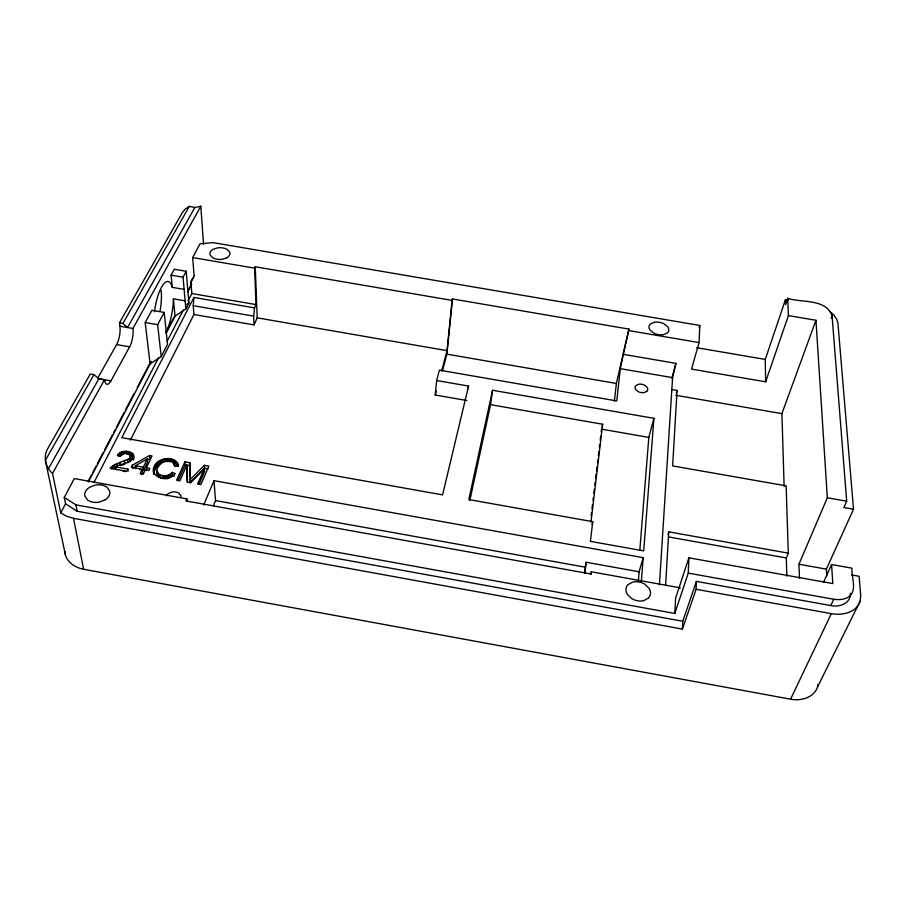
<?xml version="1.0" encoding="UTF-8"?>
<svg xmlns="http://www.w3.org/2000/svg" width="906" height="906" viewBox="0 0 906 906"><rect width="100%" height="100%" fill="white"/><g stroke="black" fill="none" stroke-linecap="round" stroke-linejoin="round"><path stroke-width="1.36" d="M199.014 484.404L204.597 471.516L204.348 468.527L197.621 483.985L200.86 484.563L208.833 466.126L204.371 465.333L204.62 468.323L190.373 482.728L189.909 462.74L184.926 461.845L176.602 480.203L179.841 480.792L186.896 465.118L187.451 482.49M190.373 482.728L189.909 462.74M110.962 380.882L97.554 378.515L116.625 344.54A13.273 4.519 -80.5 0 0 119.92 326.217L119.467 322.853L182.412 212.446L185.175 209.139L189.32 206.353L194.813 207.519L200.792 206.251L132.944 328.482A13.284 4.383 -80.5 0 1 129.649 346.817L110.962 380.882A13.681 4.655 -79.9 0 1 104.462 379.807L98.822 378.81L93.952 374.654L90.294 374.008L47.338 449.342C43.035 457.236 45.821 467.756 52.514 473.408L60.736 512.875L66.489 516.239L73.499 518.311L682.411 629.092L696.114 589.285L696.42 581.38L830.825 605.559C839.103 607.552 851.04 603.475 850.406 593.373M688.266 573.124L688.911 557.813L832.807 583.577L831.583 564.529L851.946 568.164C851.244 577.428 857.925 590.701 848.22 597.224C843.826 599.704 838.684 600.01 833.78 599.274L688.266 573.124L674.8 613.453L75.923 504.869L64.258 497.417L74.337 478.583L186.84 498.866L187.123 501.607M826.793 576.046L826.374 569.127L853.509 509.24L843.871 507.541L846.691 501.188L832.059 315.65C825.864 298.414 801.266 302.91 787.733 298.334L788.401 315.594L765.649 381.822L691.527 369.082L699.081 342.593L699.794 325.469L213.091 242.638L200.033 243.793L192.661 257.564L194.156 276.115L191.245 281.664L191.494 284.711L187.689 291.981M682.411 629.092L682.762 621.256L696.42 581.38M154.065 474.495C148.29 459.954 175.266 451.709 178.244 466.035L174.711 466.012C170.192 451.279 147.418 470.305 160.849 478.153L160.475 475.14L158.018 473.464L157.032 470.973M153.963 474.28L153.714 468.708M674.8 613.453L675.582 598.232L688.911 557.813M665.593 585.321L668.741 531.845L788.288 553.147L786.136 485.854L672.626 465.911L677.076 390.395L671.64 389.455M659.443 584.891L672.592 377.655L675.899 363.363L623.294 354.325L620.316 368.651L616.782 400.939L439.41 370.146L436.635 380.52L435.254 395.005L466.817 400.52M641.357 581.595L643.192 557.666L213.986 480.667L203.657 505.061M653.917 418.334L643.713 550.905L590.418 541.358L592.739 521.663L468.81 499.557L492.547 390.248L653.917 418.334L648.821 437.417L639.817 550.168M638.334 581.607L639.104 571.777L643.192 557.666M130.407 440.09L193.963 314.495L193.227 305.684L193.929 297.428L254.518 307.881L256.002 304.597L254.609 268.153L255.254 266.772L452.094 300.396L452.479 298.957L628.945 329.093L623.294 354.325M93.952 374.654L45.368 460.373L65.311 554.472C67.429 562.864 75.606 567.711 83.624 569.274L790.576 699.183C800.915 701.21 814.018 697.79 817.62 686.771L860.156 601.176L860.7 595.219L859.115 576.284L851.504 574.925M157.406 473.974L157.599 471.958M193.963 314.495L254.042 324.892L253.68 316.137L254.518 307.881M441.607 371.03L447.02 350.645L452.094 300.396M442.57 370.52L446.896 354.155L452.479 298.957M614.404 401.098L616.374 383.465L628.945 329.093M680.349 587.847L591.403 571.811L591.142 574.03L185.934 500.939L186.84 498.866M817.62 686.771L817.892 684.426M468.243 388.697L468.549 386.069L436.635 380.52M584.359 572.705L586.205 562.264L639.104 571.777M591.176 515.763L591.505 512.966M592.003 508.776L592.513 504.585M593.011 500.395L593.351 497.598M593.849 493.408L594.347 489.217M594.846 485.027L595.185 482.23M595.684 478.04L596.193 473.849M596.522 471.063L597.02 466.862M597.53 462.672L597.858 459.886M598.356 455.695L598.866 451.505M599.364 447.315L599.704 444.518M600.202 440.327L600.701 436.137M601.199 431.947L601.539 429.15L648.821 437.417M584.868 573.419L586.205 562.264M591.006 521.947L602.66 424.235L490.554 404.665L469.863 500.327M490.554 404.665L492.547 390.248M130.249 457.371L129.252 458.606L129.683 461.63L130.691 460.395L130.056 454.925C127.418 452.4 122.197 452.717 120.396 456.148L117.361 455.344C120.668 450.293 128.879 450.112 133.069 454.053C135.991 463.226 120.475 463.238 115.538 466.873L116.002 469.897M130.691 460.395L130.532 456.103M602.094 426.692L602.66 424.235M468.549 386.069L442.592 494.88L121.834 437.666L193.929 297.428M592.116 524.257L592.739 521.663M590.746 574.449L591.403 571.811M435.254 395.005L436.284 391.109M671.867 378.198L675.899 363.363M676.397 392.83L677.076 390.395M699.115 327.847L699.794 325.469M668.005 534.28L668.741 531.845M154.088 471.72L156.602 466.522L161.495 462.909L161.132 459.897M765.649 381.822L765.264 359.433L785.434 299.682L788.118 300.135M787.733 298.334L785.615 304.62L785.434 299.682M784.132 486.477L781.912 413.634L815.955 320.26L788.401 315.594M831.119 318.165L832.059 315.65M786.85 576.091L786.306 557.949L788.288 553.147M213.374 505.786L215.537 500.576L213.986 480.667M799.488 578.3L798.933 564.223L827.325 497.779L815.955 320.26M254.042 324.892L257.191 317.836L255.254 266.772M178.029 480.758L185.22 464.857L184.926 461.845M823.497 582.275L831.583 564.529M830.825 605.559L833.78 599.274M790.576 699.183L831.323 613.634C842.104 615.638 856.272 612.864 860.156 601.176M146.761 470.746L146.364 467.734L152.038 455.967L149.535 455.514L132.344 465.22L131.325 467.281L142.276 469.24L142.684 472.252L141.619 474.461M139.739 469.489L143.68 470.191L147.644 461.992L147.248 458.968L135.39 465.763L135.809 468.776M142.276 469.24L140.136 473.657L143.239 474.212L145.368 469.795L148.777 470.407L149.773 468.345L146.364 467.734M143.68 470.191L143.273 467.179L147.248 458.968M115.538 466.873L127.916 469.093L126.84 471.267L110.124 468.266L114.564 464.687L129.252 458.606M93.862 482.672L158.754 357.417M167.191 341.143L183.42 309.829M187.961 301.052L191.846 293.544L190.849 281.54L194.156 276.115M161.223 356.602L167.542 344.371L164.201 312.423L151.88 310.294L145.186 322.525L150.102 363.906L161.223 356.602L157.655 324.688L164.201 312.423M185.843 308.923L188.924 302.944L186.206 271.268L174.326 269.241L171.087 275.164L172.276 287.349L184.111 289.388L185.843 308.923L175.062 316.16L166.126 333.261M88.278 481.086L91.54 474.846M92.854 472.354L96.115 466.114M97.418 463.612L103.295 452.377M104.609 449.886L112.446 434.903M113.748 432.411L115.051 429.908M116.364 427.417L124.201 412.434M125.504 409.942L133.997 393.714M137.259 387.474L150.317 362.513M165.991 332.547L168.607 327.553M169.909 325.061L174.484 316.319M88.369 482.003L151.393 361.437M60.736 512.875L65.56 503.815L64.258 497.417M184.111 289.388L183.035 277.213L186.206 271.268M52.514 473.408L104.462 379.807M48.301 468.957L98.822 378.81M194.813 207.519L127.553 327.542L122.956 323.453L119.467 322.853M122.956 323.453L189.32 206.353M188.199 290.113L191.494 284.711M172.185 472.388L169.139 474.925L169.479 477.926L172.525 475.39L172.185 472.388L175.254 473.6C170.147 480.078 155.843 480.237 153.578 471.267M190.079 479.738L204.371 465.333M204.348 468.527L190.226 482.649L187.191 482.105L186.896 465.118M186.783 304.393L188.924 302.944M121.766 451.913L122.219 454.937L119.728 456.273L119.275 453.249M136.455 466.16L132.774 468.232L132.344 465.22M147.474 459.92L149.92 458.538L149.535 455.514M116.931 463.702L117.406 466.726L113.216 468.708L112.74 465.684M160.475 475.14L165.345 475.933L169.139 474.925M121.608 465.276L124.994 464.11M654.381 322.264L650.576 323.884A9.762 6.059 12.9 0 0 650.044 330.056L653.498 332.944A10.249 6.353 12.9 0 0 663.475 334.654L667.292 333A9.773 6.059 13 0 0 667.722 326.817L664.268 323.952A10.26 6.365 13 0 0 654.381 322.264M168.278 478.436L167.01 478.764L166.659 475.763M628.787 330.588L699.081 342.593M192.661 257.564L254.609 268.153M696.691 347.7L765.264 359.433M171.087 275.164L183.035 277.213M191.846 293.544L256.002 304.597M620.316 368.651L672.592 377.655M166.092 331.845A28.765 8.777 -80.9 0 0 173.386 298.821L185.13 300.849M193.227 305.684L253.68 316.137M257.191 317.836L447.02 350.645M446.896 354.155L616.374 383.465M675.717 395.265L781.912 413.634M145.186 322.525L157.655 324.688M119.92 326.217L132.944 328.482M116.625 344.54L129.649 346.817M827.325 497.779L846.691 501.188M668.639 536.952L786.306 557.949M798.933 564.223L826.374 569.127M185.22 464.857L190.203 465.741M204.62 468.323L207.961 468.923M135.39 465.763L143.273 467.179M122.865 471.12L125.617 471.618M215.537 500.576L585.016 567.145M696.114 589.285L831.323 613.634M65.56 503.815L77.157 511.256L682.762 621.256M177.87 463.555L178.188 466.556L175.707 463.657L172.876 462.4L172.536 459.399M130.181 455.016L134.031 457.994L133.601 454.982M172.525 475.39L174.564 476.205M829.885 311.471L834.03 315.22L836.782 319.263L837.948 323.329L853.509 509.24M130.962 459.127L129.751 452.003M73.499 518.311L83.624 569.274M75.923 504.869L77.157 511.256M111.291 466.76L111.608 468.776M114.564 464.687L115.039 467.711M120.011 462.649L120.475 465.673M118.244 454.2L118.55 456.216M120.441 452.49L120.906 455.514M123.205 451.539L123.646 454.563M124.541 461.086L124.847 463.102M127.916 469.093L128.21 471.109M124.734 451.369L125.039 453.385M128.097 451.607L128.539 454.631M126.364 451.381L126.806 454.404M127.486 459.795L127.927 462.807M133.386 457.994L133.669 459.999M132.231 453.226L132.661 456.239M131.132 452.536L131.563 455.559M133.069 454.053L133.488 457.077M155.334 464.755L155.707 467.768M154.586 466.114L154.96 469.127M157.259 462.411L157.633 465.424M158.72 474.121L159.082 477.122M158.018 473.464L158.391 476.465M156.228 463.521L156.602 466.522M157.508 472.717L157.882 475.729M158.437 461.426L158.81 464.438M162.616 475.763L162.967 478.764M159.739 460.588L160.102 463.589M162.616 459.365L162.978 462.377M163.997 475.933L164.36 478.934M164.201 458.991L164.552 462.003M165.345 475.933L165.707 478.934M167.927 475.424L168.165 477.428M165.843 458.764L166.183 461.777M169.128 458.764L169.467 461.777M170.249 474.246L170.588 477.258M167.485 458.696L167.825 461.698M170.781 458.991L171.109 461.992M171.268 473.408L171.596 476.409M173.51 462.672L173.726 464.676M175.379 460.644L175.707 463.657M174.077 459.954L174.405 462.955M174.428 464.099L174.654 466.103M177.293 462.468L177.61 465.48M176.455 461.494L176.772 464.506M173.386 298.821L175.062 316.16M200.792 206.251L203.556 244.258M65.243 551.731L65.311 554.472M154.473 311.755A28.765 8.777 -80.9 0 1 163.046 284.801A28.765 8.777 -80.9 0 1 172.276 287.338M161.155 290.452A28.754 9.06 -81 0 1 160.056 311.018M180.962 497.054A7.271 5.221 -7.3 0 0 180.804 495.673L179.048 493.317A7.633 5.481 -7.3 0 0 171.97 492.049L168.527 493.464A7.271 5.221 -7.3 0 0 166.398 495.876M648.537 597.971L643.758 600.655A12.763 9.694 18.3 0 1 631.403 598.413L627.19 594.11A12.163 9.23 18.3 0 1 628.005 584.664L632.762 582.048A12.775 9.694 18.3 0 1 644.981 584.257L649.206 588.492A12.163 9.23 18.3 0 1 648.537 597.971M646.725 391.415L644.268 392.547A6.535 4.281 13.4 0 1 637.926 391.449L635.74 389.523A6.229 4.077 13.4 0 1 636.137 385.378L638.583 384.257A6.535 4.281 13.4 0 1 644.891 385.356L647.077 387.27A6.229 4.077 13.4 0 1 646.725 391.415M105.345 499.704L99.411 502.105A12.899 9.015 -10 0 1 87.565 499.965L84.87 496.001A12.288 8.584 -10 0 1 89.332 487.417L95.243 485.072A12.899 9.015 -10 0 1 106.953 487.19L109.683 491.086A12.288 8.584 -10 0 1 105.345 499.704M226.817 257.814L222.242 259.297A10.193 6.082 -1.1 0 1 212.593 257.655L210.147 254.971A9.717 5.787 -1.1 0 1 213.08 249.32L217.644 247.859A10.204 6.082 -1.1 0 1 227.202 249.49L229.66 252.14A9.717 5.787 -1.1 0 1 226.817 257.814"/></g></svg>
